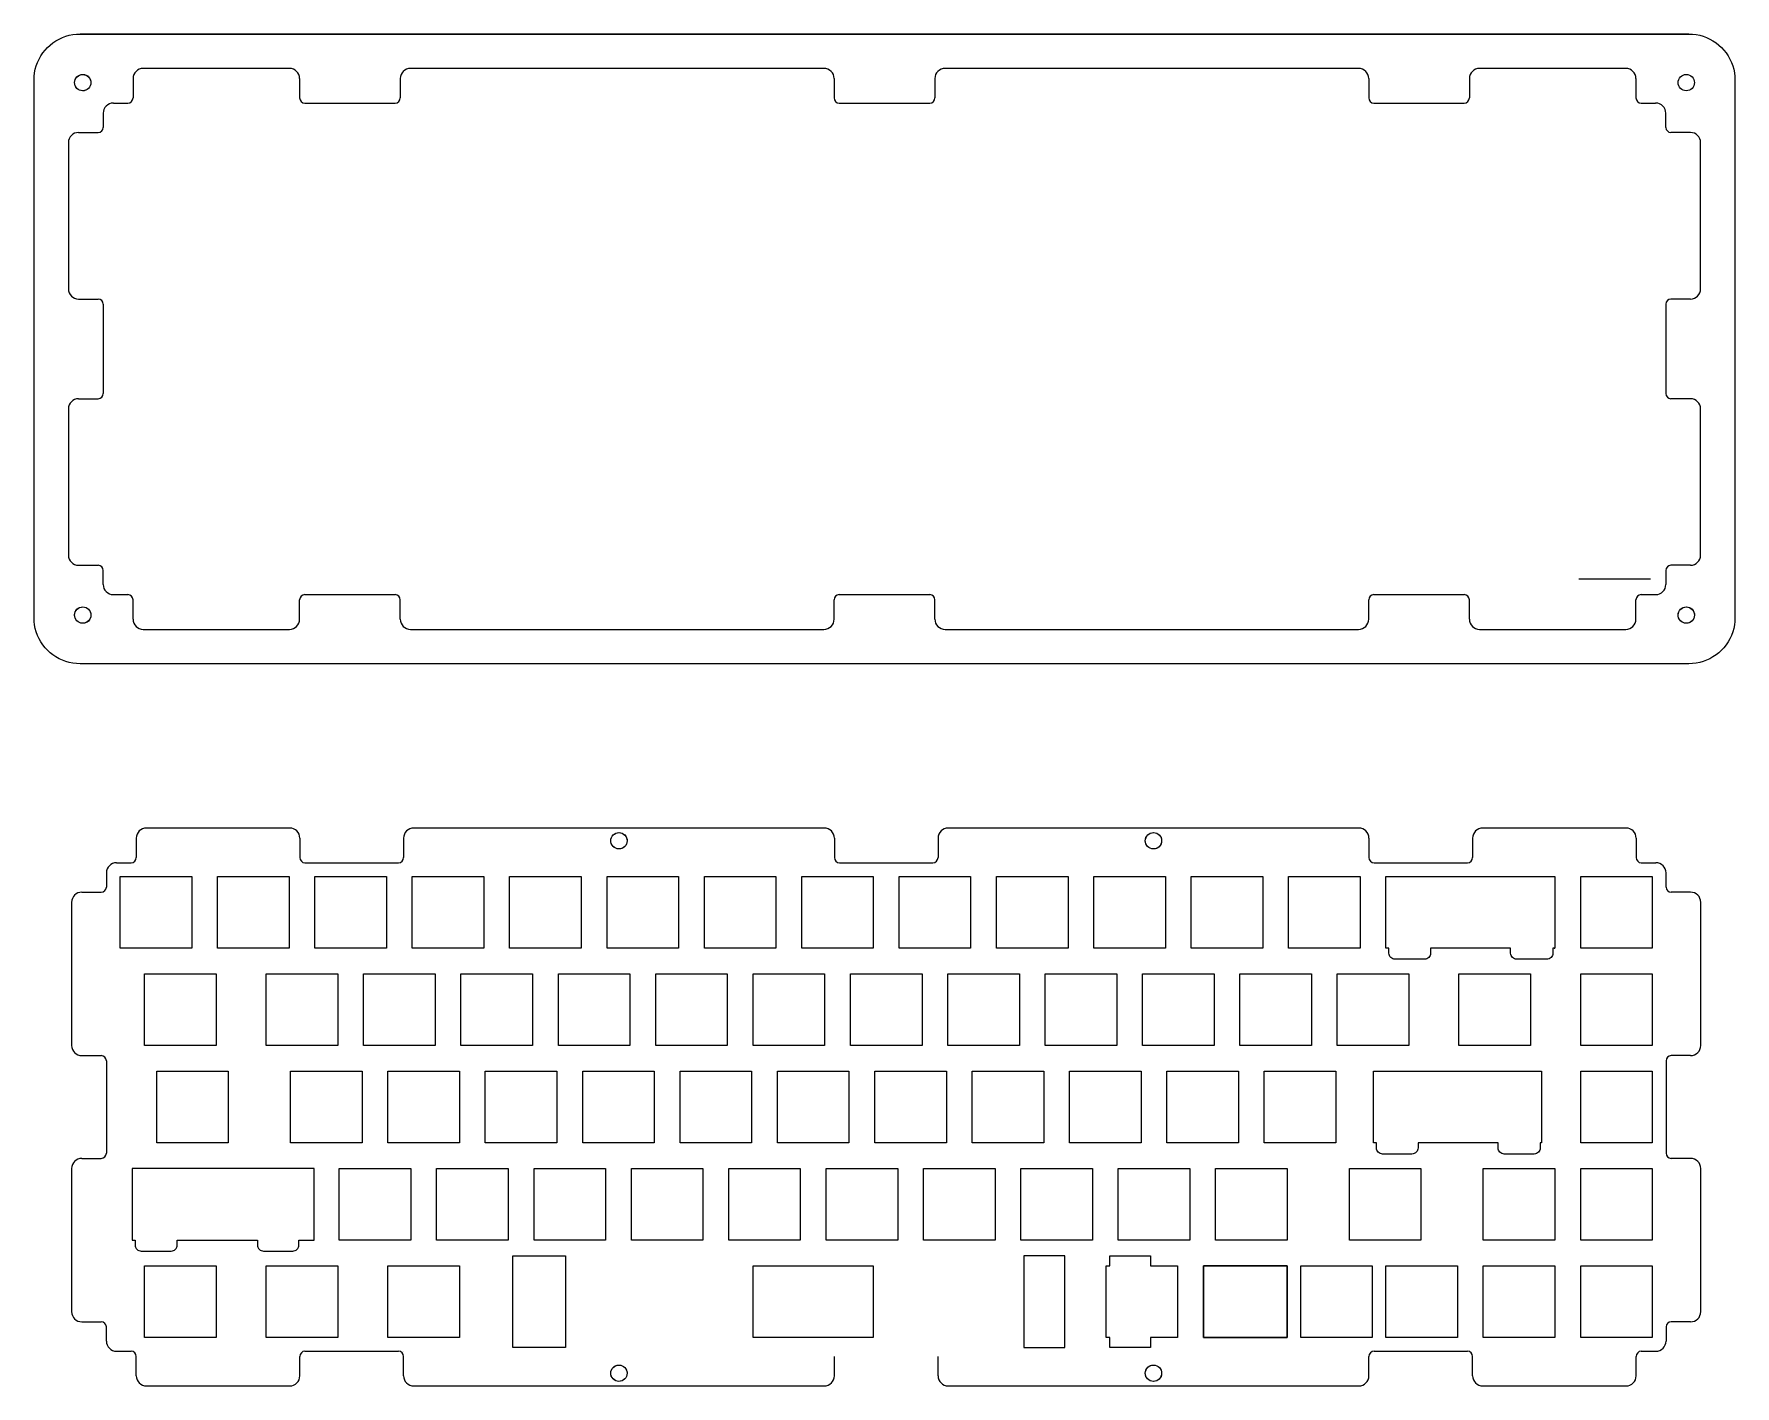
# Model space of a CAD drawing. Header units: inches. Extents: x -761 to 1468, y 32 to 1112.
# Drawn here: x 1134.7 to 1467.5, y 305.4 to 570 of the extents above; entities that cross this region are included whole.
import ezdxf

# ---------------------------------------------------------------- set-up
doc = ezdxf.new("R2010")
doc.units = ezdxf.units.IN
doc.header["$MEASUREMENT"] = 0

msp = doc.modelspace()

# ---------------------------------------------------------------- linework, layer by layer
at = {"color": 0}
for p, q in [((1139.65, 568.99), (1140.29, 569.29)), ((1140.29, 569.29), (1140.96, 569.53)), ((1140.96, 569.53), (1141.64, 569.72)), ((1141.64, 569.72), (1142.33, 569.86)), ((1142.33, 569.86), (1143.03, 569.94)), ((1143.03, 569.94), (1143.74, 569.97)), ((1143.74, 569.97), (1458.54, 569.97)), ((1458.54, 569.97), (1459.25, 569.94)), ((1459.25, 569.94), (1459.95, 569.86)), ((1459.95, 569.86), (1460.64, 569.72)), ((1460.64, 569.72), (1461.32, 569.53)), ((1461.32, 569.53), (1461.99, 569.29)), ((1461.99, 569.29), (1462.63, 568.99)), ((1136.07, 565.67), (1136.46, 566.26)), ((1136.46, 566.26), (1136.9, 566.82)), ((1136.9, 566.82), (1137.38, 567.33)), ((1137.38, 567.33), (1137.89, 567.81)), ((1137.89, 567.81), (1138.45, 568.25)), ((1138.45, 568.25), (1139.04, 568.64)), ((1139.04, 568.64), (1139.65, 568.99)), ((1462.63, 568.99), (1463.24, 568.64)), ((1463.24, 568.64), (1463.83, 568.25)), ((1463.83, 568.25), (1464.39, 567.81)), ((1464.39, 567.81), (1464.9, 567.33)), ((1464.9, 567.33), (1465.38, 566.82)), ((1465.38, 566.82), (1465.82, 566.26)), ((1465.82, 566.26), (1466.22, 565.67)), ((1134.85, 562.38), (1134.99, 563.07)), ((1134.99, 563.07), (1135.18, 563.75)), ((1135.18, 563.75), (1135.43, 564.42)), ((1135.43, 564.42), (1135.72, 565.06)), ((1135.72, 565.06), (1136.07, 565.67)), ((1466.22, 565.67), (1466.56, 565.06)), ((1466.56, 565.06), (1466.86, 564.42)), ((1466.86, 564.42), (1467.1, 563.75)), ((1467.1, 563.75), (1467.29, 563.07)), ((1467.29, 563.07), (1467.43, 562.38)), ((1134.74, 560.97), (1134.77, 561.68)), ((1134.74, 455.72), (1134.74, 560.97)), ((1134.77, 561.68), (1134.85, 562.38)), ((1467.43, 562.38), (1467.51, 561.68)), ((1467.51, 561.68), (1467.54, 560.97)), ((1467.54, 560.97), (1467.54, 455.72)), ((1451.01, 463.25), (1437.02, 463.25)), ((1134.77, 455.01), (1134.74, 455.72)), ((1134.85, 454.31), (1134.77, 455.01)), ((1134.99, 453.62), (1134.85, 454.31)), ((1135.18, 452.94), (1134.99, 453.62)), ((1135.43, 452.27), (1135.18, 452.94)), ((1467.1, 452.94), (1466.86, 452.27)), ((1467.29, 453.62), (1467.1, 452.94)), ((1467.43, 454.31), (1467.29, 453.62)), ((1467.51, 455.01), (1467.43, 454.31)), ((1467.54, 455.72), (1467.51, 455.01)), ((1135.72, 451.63), (1135.43, 452.27)), ((1136.07, 451.02), (1135.72, 451.63)), ((1136.46, 450.43), (1136.07, 451.02)), ((1136.9, 449.87), (1136.46, 450.43)), ((1137.38, 449.36), (1136.9, 449.87)), ((1137.89, 448.88), (1137.38, 449.36)), ((1464.9, 449.36), (1464.39, 448.88)), ((1465.38, 449.87), (1464.9, 449.36)), ((1465.82, 450.43), (1465.38, 449.87)), ((1466.22, 451.02), (1465.82, 450.43)), ((1466.56, 451.63), (1466.22, 451.02)), ((1466.86, 452.27), (1466.56, 451.63)), ((1138.45, 448.44), (1137.89, 448.88)), ((1139.04, 448.05), (1138.45, 448.44)), ((1139.65, 447.7), (1139.04, 448.05)), ((1140.29, 447.4), (1139.65, 447.7)), ((1140.96, 447.16), (1140.29, 447.4)), ((1141.64, 446.97), (1140.96, 447.16)), ((1142.33, 446.83), (1141.64, 446.97)), ((1143.03, 446.75), (1142.33, 446.83)), ((1143.74, 446.72), (1143.03, 446.75)), ((1458.54, 446.72), (1143.74, 446.72)), ((1459.25, 446.75), (1458.54, 446.72)), ((1459.95, 446.83), (1459.25, 446.75)), ((1460.64, 446.97), (1459.95, 446.83)), ((1461.32, 447.16), (1460.64, 446.97)), ((1461.99, 447.4), (1461.32, 447.16)), ((1462.63, 447.7), (1461.99, 447.4)), ((1463.24, 448.05), (1462.63, 447.7)), ((1463.83, 448.44), (1463.24, 448.05)), ((1464.39, 448.88), (1463.83, 448.44)), ((1151.6, 405.08), (1165.6, 405.08)), ((1151.6, 391.08), (1151.6, 405.08)), ((1165.6, 405.08), (1165.6, 391.08)), ((1170.65, 405.08), (1184.65, 405.08)), ((1170.65, 391.08), (1170.65, 405.08)), ((1184.65, 405.08), (1184.65, 391.08)), ((1189.7, 405.08), (1203.7, 405.08)), ((1189.7, 391.08), (1189.7, 405.08)), ((1203.7, 405.08), (1203.7, 391.08)), ((1208.75, 405.08), (1222.75, 405.08)), ((1208.75, 391.08), (1208.75, 405.08)), ((1222.75, 405.08), (1222.75, 391.08)), ((1227.8, 405.08), (1241.8, 405.08)), ((1227.8, 391.08), (1227.8, 405.08)), ((1241.8, 405.08), (1241.8, 391.08)), ((1246.85, 405.08), (1260.85, 405.08)), ((1246.85, 391.08), (1246.85, 405.08)), ((1260.85, 405.08), (1260.85, 391.08)), ((1265.9, 405.08), (1279.9, 405.08)), ((1265.9, 391.08), (1265.9, 405.08)), ((1279.9, 405.08), (1279.9, 391.08)), ((1284.95, 405.08), (1298.95, 405.08)), ((1284.95, 391.08), (1284.95, 405.08)), ((1298.95, 405.08), (1298.95, 391.08)), ((1304, 405.08), (1318, 405.08)), ((1304, 391.08), (1304, 405.08)), ((1318, 405.08), (1318, 391.08)), ((1323.05, 405.08), (1337.05, 405.08)), ((1323.05, 391.08), (1323.05, 405.08)), ((1337.05, 405.08), (1337.05, 391.08)), ((1342.1, 405.08), (1356.1, 405.08)), ((1342.1, 391.08), (1342.1, 405.08)), ((1356.1, 405.08), (1356.1, 391.08)), ((1361.15, 405.08), (1375.15, 405.08)), ((1361.15, 391.08), (1361.15, 405.08)), ((1375.15, 405.08), (1375.15, 391.08)), ((1380.2, 405.08), (1394.2, 405.08)), ((1380.2, 391.08), (1380.2, 405.08)), ((1394.2, 405.08), (1394.2, 391.08)), ((1394.2, 405.08), (1394.2, 391.08)), ((1399.25, 405.08), (1432.3, 405.08)), ((1399.25, 391.08), (1399.25, 405.08)), ((1432.3, 405.08), (1432.3, 391.08)), ((1437.35, 405.08), (1451.35, 405.08)), ((1437.35, 391.08), (1437.35, 405.08)), ((1451.35, 405.08), (1451.35, 391.08)), ((1451.35, 405.08), (1451.35, 391.08)), ((1165.6, 391.08), (1151.6, 391.08)), ((1184.65, 391.08), (1170.65, 391.08)), ((1203.7, 391.08), (1189.7, 391.08)), ((1222.75, 391.08), (1208.75, 391.08)), ((1241.8, 391.08), (1227.8, 391.08)), ((1260.85, 391.08), (1246.85, 391.08)), ((1279.9, 391.08), (1265.9, 391.08)), ((1298.95, 391.08), (1284.95, 391.08)), ((1318, 391.08), (1304, 391.08)), ((1337.05, 391.08), (1323.05, 391.08)), ((1356.1, 391.08), (1342.1, 391.08)), ((1375.15, 391.08), (1361.15, 391.08)), ((1394.2, 391.08), (1380.2, 391.08)), ((1394.2, 391.08), (1380.2, 391.08)), ((1451.35, 391.08), (1437.35, 391.08)), ((1451.35, 391.08), (1437.35, 391.08)), ((1156.37, 386.03), (1170.37, 386.03)), ((1156.37, 372.03), (1156.37, 386.03)), ((1170.37, 386.03), (1170.37, 372.03)), ((1180.18, 386.03), (1194.18, 386.03)), ((1180.18, 372.03), (1180.18, 386.03)), ((1194.18, 386.03), (1194.18, 372.03)), ((1199.23, 386.03), (1213.23, 386.03)), ((1199.23, 372.03), (1199.23, 386.03)), ((1213.23, 386.03), (1213.23, 372.03)), ((1218.28, 386.03), (1232.28, 386.03)), ((1218.28, 372.03), (1218.28, 386.03)), ((1232.28, 386.03), (1232.28, 372.03)), ((1237.33, 386.03), (1251.33, 386.03)), ((1237.33, 372.03), (1237.33, 386.03)), ((1251.33, 386.03), (1251.33, 372.03)), ((1256.38, 386.03), (1270.38, 386.03)), ((1256.38, 372.03), (1256.38, 386.03)), ((1270.38, 386.03), (1270.38, 372.03)), ((1275.43, 386.03), (1289.43, 386.03)), ((1275.43, 372.03), (1275.43, 386.03)), ((1289.43, 386.03), (1289.43, 372.03)), ((1294.48, 386.03), (1308.48, 386.03)), ((1294.48, 372.03), (1294.48, 386.03)), ((1308.48, 386.03), (1308.48, 372.03)), ((1313.53, 386.03), (1327.53, 386.03)), ((1313.53, 372.03), (1313.53, 386.03)), ((1327.53, 386.03), (1327.53, 372.03)), ((1332.58, 386.03), (1346.58, 386.03)), ((1332.58, 372.03), (1332.58, 386.03)), ((1346.58, 386.03), (1346.58, 372.03)), ((1351.63, 386.03), (1365.63, 386.03)), ((1351.63, 372.03), (1351.63, 386.03)), ((1365.63, 386.03), (1365.63, 372.03)), ((1370.68, 386.03), (1384.68, 386.03)), ((1370.68, 372.03), (1370.68, 386.03)), ((1384.68, 386.03), (1384.68, 372.03)), ((1389.73, 386.03), (1403.73, 386.03)), ((1389.73, 372.03), (1389.73, 386.03)), ((1403.73, 386.03), (1403.73, 372.03)), ((1437.35, 386.03), (1451.35, 386.03)), ((1437.35, 372.03), (1437.35, 386.03)), ((1451.35, 386.03), (1451.35, 372.03)), ((1170.37, 372.03), (1156.37, 372.03)), ((1194.18, 372.03), (1180.18, 372.03)), ((1213.23, 372.03), (1199.23, 372.03)), ((1232.28, 372.03), (1218.28, 372.03)), ((1251.33, 372.03), (1237.33, 372.03)), ((1270.38, 372.03), (1256.38, 372.03)), ((1289.43, 372.03), (1275.43, 372.03)), ((1308.48, 372.03), (1294.48, 372.03)), ((1327.53, 372.03), (1313.53, 372.03)), ((1346.58, 372.03), (1332.58, 372.03)), ((1365.63, 372.03), (1351.63, 372.03)), ((1384.68, 372.03), (1370.68, 372.03)), ((1403.73, 372.03), (1389.73, 372.03)), ((1451.35, 372.03), (1437.35, 372.03)), ((1158.75, 366.98), (1172.75, 366.98)), ((1158.75, 352.98), (1158.75, 366.98)), ((1172.75, 366.98), (1172.75, 352.98)), ((1184.94, 366.98), (1198.94, 366.98)), ((1184.94, 352.98), (1184.94, 366.98)), ((1198.94, 366.98), (1198.94, 352.98)), ((1203.99, 366.98), (1217.99, 366.98)), ((1203.99, 352.98), (1203.99, 366.98)), ((1217.99, 366.98), (1217.99, 352.98)), ((1223.04, 366.98), (1237.04, 366.98)), ((1223.04, 352.98), (1223.04, 366.98)), ((1237.04, 366.98), (1237.04, 352.98)), ((1242.09, 366.98), (1256.09, 366.98)), ((1242.09, 352.98), (1242.09, 366.98)), ((1256.09, 366.98), (1256.09, 352.98)), ((1261.14, 366.98), (1275.14, 366.98)), ((1261.14, 352.98), (1261.14, 366.98)), ((1275.14, 366.98), (1275.14, 352.98)), ((1280.19, 366.98), (1294.19, 366.98)), ((1280.19, 352.98), (1280.19, 366.98)), ((1294.19, 366.98), (1294.19, 352.98)), ((1299.24, 366.98), (1313.24, 366.98)), ((1299.24, 352.98), (1299.24, 366.98)), ((1313.24, 366.98), (1313.24, 352.98)), ((1318.29, 366.98), (1332.29, 366.98)), ((1318.29, 352.98), (1318.29, 366.98)), ((1332.29, 366.98), (1332.29, 352.98)), ((1337.34, 366.98), (1351.34, 366.98)), ((1337.34, 352.98), (1337.34, 366.98)), ((1351.34, 366.98), (1351.34, 352.98)), ((1356.39, 366.98), (1370.39, 366.98)), ((1356.39, 352.98), (1356.39, 366.98)), ((1370.39, 366.98), (1370.39, 352.98)), ((1375.44, 366.98), (1389.44, 366.98)), ((1375.44, 352.98), (1375.44, 366.98)), ((1389.44, 366.98), (1389.44, 352.98)), ((1437.35, 366.98), (1451.35, 366.98)), ((1437.35, 352.98), (1437.35, 366.98)), ((1451.35, 366.98), (1451.35, 352.98)), ((1172.75, 352.98), (1158.75, 352.98)), ((1198.94, 352.98), (1184.94, 352.98)), ((1217.99, 352.98), (1203.99, 352.98)), ((1237.04, 352.98), (1223.04, 352.98)), ((1256.09, 352.98), (1242.09, 352.98)), ((1275.14, 352.98), (1261.14, 352.98)), ((1294.19, 352.98), (1280.19, 352.98)), ((1313.24, 352.98), (1299.24, 352.98)), ((1332.29, 352.98), (1318.29, 352.98)), ((1351.34, 352.98), (1337.34, 352.98)), ((1370.39, 352.98), (1356.39, 352.98)), ((1389.44, 352.98), (1375.44, 352.98)), ((1420.4, 352.98), (1406.4, 352.98)), ((1451.35, 352.98), (1437.35, 352.98)), ((1213.52, 347.93), (1227.52, 347.93)), ((1213.52, 333.93), (1213.52, 347.93)), ((1227.52, 347.93), (1227.52, 333.93)), ((1232.57, 347.93), (1246.57, 347.93)), ((1232.57, 333.93), (1232.57, 347.93)), ((1246.57, 347.93), (1246.57, 333.93)), ((1251.62, 347.93), (1265.62, 347.93)), ((1251.62, 333.93), (1251.62, 347.93)), ((1265.62, 347.93), (1265.62, 333.93)), ((1270.67, 347.93), (1284.67, 347.93)), ((1270.67, 333.93), (1270.67, 347.93)), ((1284.67, 347.93), (1284.67, 333.93)), ((1289.72, 347.93), (1303.72, 347.93)), ((1289.72, 333.93), (1289.72, 347.93)), ((1303.72, 347.93), (1303.72, 333.93)), ((1308.77, 347.93), (1322.77, 347.93)), ((1308.77, 333.93), (1308.77, 347.93)), ((1322.77, 347.93), (1322.77, 333.93)), ((1327.82, 347.93), (1341.82, 347.93)), ((1327.82, 333.93), (1327.82, 347.93)), ((1341.82, 347.93), (1341.82, 333.93)), ((1346.87, 347.93), (1360.87, 347.93)), ((1346.87, 333.93), (1346.87, 347.93)), ((1360.87, 347.93), (1360.87, 333.93)), ((1365.92, 347.93), (1379.92, 347.93)), ((1365.92, 333.93), (1365.92, 347.93)), ((1379.92, 347.93), (1379.92, 333.93)), ((1392.11, 347.93), (1406.11, 347.93)), ((1392.11, 333.93), (1392.11, 347.93)), ((1406.11, 347.93), (1406.11, 333.93)), ((1418.3, 347.93), (1432.3, 347.93)), ((1418.3, 333.93), (1418.3, 347.93)), ((1432.3, 347.93), (1432.3, 333.93)), ((1437.35, 347.93), (1451.35, 347.93)), ((1437.35, 333.93), (1437.35, 347.93)), ((1451.35, 347.93), (1451.35, 333.93)), ((1227.52, 333.93), (1213.52, 333.93)), ((1246.57, 333.93), (1232.57, 333.93)), ((1265.62, 333.93), (1251.62, 333.93)), ((1284.67, 333.93), (1270.67, 333.93)), ((1303.72, 333.93), (1289.72, 333.93)), ((1322.77, 333.93), (1308.77, 333.93)), ((1341.82, 333.93), (1327.82, 333.93)), ((1360.87, 333.93), (1346.87, 333.93)), ((1379.92, 333.93), (1365.92, 333.93)), ((1406.11, 333.93), (1392.11, 333.93)), ((1432.3, 333.93), (1418.3, 333.93)), ((1451.35, 333.93), (1437.35, 333.93)), ((1156.37, 328.88), (1170.37, 328.88)), ((1156.37, 314.88), (1156.37, 328.88)), ((1170.37, 328.88), (1170.37, 314.88)), ((1180.18, 328.88), (1194.18, 328.88)), ((1180.18, 314.88), (1180.18, 328.88)), ((1194.18, 328.88), (1194.18, 314.88)), ((1203.99, 328.88), (1217.99, 328.88)), ((1203.99, 314.88), (1203.99, 328.88)), ((1217.99, 328.88), (1217.99, 314.88)), ((1275.43, 314.88), (1275.43, 328.88)), ((1344.48, 314.88), (1344.48, 328.88)), ((1358.48, 328.88), (1358.48, 314.88)), ((1363.53, 328.88), (1379.92, 328.88)), ((1363.53, 314.88), (1363.53, 328.88)), ((1379.92, 328.88), (1379.92, 314.88)), ((1382.58, 328.88), (1396.58, 328.88)), ((1382.58, 314.88), (1382.58, 328.88)), ((1396.58, 328.88), (1396.58, 314.88)), ((1399.25, 328.88), (1413.25, 328.88)), ((1399.25, 314.88), (1399.25, 328.88)), ((1413.25, 328.88), (1413.25, 314.88)), ((1418.3, 328.88), (1432.3, 328.88)), ((1418.3, 314.88), (1418.3, 328.88)), ((1432.3, 328.88), (1432.3, 314.88)), ((1437.35, 328.88), (1451.35, 328.88)), ((1437.35, 314.88), (1437.35, 328.88)), ((1451.35, 328.88), (1451.35, 314.88)), ((1170.37, 314.88), (1156.37, 314.88)), ((1194.18, 314.88), (1180.18, 314.88)), ((1217.99, 314.88), (1203.99, 314.88)), ((1379.92, 314.88), (1363.53, 314.88)), ((1396.58, 314.88), (1382.58, 314.88)), ((1413.25, 314.88), (1399.25, 314.88)), ((1432.3, 314.88), (1418.3, 314.88)), ((1451.35, 314.88), (1437.35, 314.88))]:
    msp.add_line(p, q, dxfattribs=at)
at = {"linetype": 'Continuous'}
for p, q in [((1458.54, 569.97), (1143.74, 569.97)), ((1184.71, 563.25), (1156.11, 563.25)), ((1289.29, 563.25), (1208.4, 563.25)), ((1393.88, 563.25), (1312.99, 563.25)), ((1446.17, 563.25), (1417.57, 563.25)), ((1154.11, 561.25), (1154.11, 557.45)), ((1186.71, 561.25), (1186.71, 557.45)), ((1206.4, 561.25), (1206.4, 557.45)), ((1291.29, 561.25), (1291.29, 557.45)), ((1310.99, 561.25), (1310.99, 557.45)), ((1395.88, 561.25), (1395.88, 557.45)), ((1415.57, 561.25), (1415.57, 557.45)), ((1448.17, 561.25), (1448.17, 557.45)), ((1150.27, 556.45), (1153.11, 556.45)), ((1187.71, 556.45), (1205.4, 556.45)), ((1292.29, 556.45), (1309.99, 556.45)), ((1396.88, 556.45), (1414.57, 556.45)), ((1449.17, 556.45), (1452.02, 556.45)), ((1148.27, 554.45), (1148.27, 551.7)), ((1454.02, 551.7), (1454.02, 554.45)), ((1143.47, 550.7), (1147.27, 550.7)), ((1458.82, 550.7), (1455.02, 550.7)), ((1141.47, 548.7), (1141.47, 520.1)), ((1460.82, 520.1), (1460.82, 548.7)), ((1143.47, 518.1), (1147.27, 518.1)), ((1148.27, 517.1), (1148.27, 499.6)), ((1454.02, 517.1), (1454.02, 499.6)), ((1458.82, 518.1), (1455.02, 518.1)), ((1141.47, 496.6), (1141.47, 468)), ((1143.47, 498.6), (1147.27, 498.6)), ((1458.82, 498.6), (1455.02, 498.6)), ((1460.82, 468), (1460.82, 496.6)), ((1143.47, 466), (1147.27, 466)), ((1458.82, 466), (1455.02, 466)), ((1148.27, 462.25), (1148.27, 465)), ((1454.02, 465), (1454.02, 462.25)), ((1150.27, 460.25), (1153.11, 460.25)), ((1187.71, 460.25), (1205.4, 460.25)), ((1292.29, 460.25), (1309.99, 460.25)), ((1396.88, 460.25), (1414.57, 460.25)), ((1449.17, 460.25), (1452.02, 460.25)), ((1154.11, 455.45), (1154.11, 459.25)), ((1186.71, 455.45), (1186.71, 459.25)), ((1206.4, 455.45), (1206.4, 459.25)), ((1291.29, 455.45), (1291.29, 459.25)), ((1310.99, 455.45), (1310.99, 459.25)), ((1395.88, 455.45), (1395.88, 459.25)), ((1415.57, 455.45), (1415.57, 459.25)), ((1448.17, 455.45), (1448.17, 459.25)), ((1156.11, 453.45), (1184.71, 453.45)), ((1208.4, 453.45), (1289.29, 453.45)), ((1312.99, 453.45), (1393.88, 453.45)), ((1417.57, 453.45), (1446.17, 453.45)), ((1184.75, 414.58), (1156.75, 414.58)), ((1289.33, 414.58), (1209.04, 414.58)), ((1393.92, 414.58), (1313.62, 414.58)), ((1446.21, 414.58), (1418.21, 414.58)), ((1154.75, 412.58), (1154.75, 408.78)), ((1186.75, 412.58), (1186.75, 408.78)), ((1207.04, 412.58), (1207.04, 408.78)), ((1291.33, 412.58), (1291.33, 408.78)), ((1311.62, 412.58), (1311.62, 408.78)), ((1395.92, 412.58), (1395.92, 408.78)), ((1416.21, 412.58), (1416.21, 408.78)), ((1448.21, 412.58), (1448.21, 408.78)), ((1150.9, 407.78), (1153.75, 407.78)), ((1187.75, 407.78), (1206.04, 407.78)), ((1292.33, 407.78), (1310.62, 407.78)), ((1396.92, 407.78), (1415.21, 407.78)), ((1449.21, 407.78), (1452.05, 407.78)), ((1148.9, 405.78), (1148.9, 403.03)), ((1454.05, 403.03), (1454.05, 405.78)), ((1142.1, 400.03), (1142.1, 372.03)), ((1144.1, 402.03), (1147.9, 402.03)), ((1458.85, 402.03), (1455.05, 402.03)), ((1460.85, 372.03), (1460.85, 400.03)), ((1144.1, 370.03), (1147.9, 370.03)), ((1458.85, 370.03), (1455.05, 370.03)), ((1148.9, 369.03), (1148.9, 350.93)), ((1454.05, 369.03), (1454.05, 350.93)), ((1144.1, 349.93), (1147.9, 349.93)), ((1458.85, 349.93), (1455.05, 349.93)), ((1142.1, 347.93), (1142.1, 319.93)), ((1460.85, 319.93), (1460.85, 347.93)), ((1228.43, 330.88), (1238.7, 330.88)), ((1228.43, 312.88), (1228.43, 330.88)), ((1238.7, 330.88), (1238.7, 312.88)), ((1345.2, 328.88), (1345.2, 330.88)), ((1345.2, 330.88), (1353.2, 330.88)), ((1353.2, 330.88), (1353.2, 328.88)), ((1275.43, 328.88), (1298.95, 328.88)), ((1275.43, 314.88), (1275.43, 328.88)), ((1298.95, 328.88), (1298.95, 314.88)), ((1344.48, 328.88), (1345.2, 328.88)), ((1344.48, 314.88), (1344.48, 328.88)), ((1353.2, 328.88), (1358.48, 328.88)), ((1358.48, 328.88), (1358.48, 314.88)), ((1363.53, 328.88), (1363.53, 314.88)), ((1379.92, 328.88), (1363.53, 328.88)), ((1379.92, 314.88), (1379.92, 328.88)), ((1144.1, 317.93), (1147.9, 317.93)), ((1148.9, 314.18), (1148.9, 316.93)), ((1454.05, 316.93), (1454.05, 314.18)), ((1458.85, 317.93), (1455.05, 317.93)), ((1238.7, 312.88), (1228.43, 312.88)), ((1298.95, 314.88), (1275.43, 314.88)), ((1345.2, 314.88), (1344.48, 314.88)), ((1345.2, 312.88), (1345.2, 314.88)), ((1353.2, 312.88), (1345.2, 312.88)), ((1358.48, 314.88), (1353.2, 314.88)), ((1353.2, 314.88), (1353.2, 312.88)), ((1363.53, 314.88), (1379.92, 314.88)), ((1150.9, 312.18), (1153.75, 312.18)), ((1154.75, 307.38), (1154.75, 311.18)), ((1186.75, 307.38), (1186.75, 311.18)), ((1187.75, 312.18), (1206.04, 312.18)), ((1207.04, 312.18), (1207.04, 312.18)), ((1207.04, 307.38), (1207.04, 311.18)), ((1291.33, 307.38), (1291.33, 311.18)), ((1311.62, 307.38), (1311.62, 311.18)), ((1395.92, 307.38), (1395.92, 311.18)), ((1396.92, 312.18), (1415.21, 312.18)), ((1416.21, 307.38), (1416.21, 311.18)), ((1448.21, 307.38), (1448.21, 311.18)), ((1449.21, 312.18), (1452.05, 312.18)), ((1156.75, 305.38), (1184.75, 305.38)), ((1209.04, 305.38), (1289.33, 305.38)), ((1313.62, 305.38), (1393.92, 305.38)), ((1418.21, 305.38), (1446.21, 305.38))]:
    msp.add_line(p, q, dxfattribs=at)
msp.add_line((1432.15, 391.08), (1432.3, 391.08))
for points in [[(1423.65, 391.08), (1407.99, 391.08), (1407.99, 390.08, -0.414214), (1406.79, 388.88), (1401.04, 388.88, -0.414214), (1399.84, 390.08), (1399.84, 391.08), (1399.25, 391.08), (1399.25, 405.08), (1432.3, 405.08), (1432.3, 391.08), (1431.9, 391.08), (1431.9, 390.08, -0.414214), (1430.7, 388.88), (1424.85, 388.88, -0.414214), (1423.65, 390.08)], [(1421.2, 352.98), (1405.54, 352.98), (1405.54, 351.98, -0.414214), (1404.34, 350.78), (1398.59, 350.78, -0.414214), (1397.39, 351.98), (1397.39, 352.98), (1396.81, 352.98), (1396.81, 366.98), (1429.7, 366.98), (1429.7, 352.98), (1429.45, 352.98), (1429.45, 351.98, -0.414214), (1428.25, 350.78), (1422.4, 350.78, -0.414214), (1421.2, 351.98)], [(1178.46, 333.93), (1178.46, 332.98, 0.414214), (1179.66, 331.78), (1185.37, 331.78, 0.414214), (1186.57, 332.98), (1186.57, 333.93), (1189.54, 333.93), (1189.54, 347.93), (1153.95, 347.93), (1153.95, 333.93), (1154.52, 333.93), (1154.52, 332.98, 0.414214), (1155.72, 331.78), (1161.58, 331.78, 0.414214), (1162.78, 332.98), (1162.78, 333.93)]]:
    msp.add_lwpolyline(points, format="xyb", close=True)
at = {"color": 0}
for points in [[(1427.54, 386.03), (1427.54, 372.03), (1413.54, 372.03), (1413.54, 386.03)], [(1208.47, 347.93), (1208.47, 333.93), (1194.47, 333.93), (1194.47, 347.93)]]:
    msp.add_lwpolyline(points, close=True, dxfattribs=at)
at = {"linetype": 'Continuous'}
msp.add_lwpolyline([(1328.43, 330.88), (1328.43, 312.88), (1336.43, 312.88), (1336.43, 330.88)], close=True, dxfattribs=at)
for centre in [(1144.27, 560.45), (1458.02, 560.45), (1144.27, 456.25), (1458.02, 456.25), (1249.19, 412.08), (1353.77, 412.08), (1249.19, 307.88), (1353.77, 307.88)]:
    msp.add_circle(centre, 1.6, dxfattribs=at)
for centre, radius, start, end in [((1156.11, 561.25), 2, 90, 180), ((1184.71, 561.25), 2, 0, 90), ((1208.4, 561.25), 2, 90, 180), ((1289.29, 561.25), 2, 0, 90), ((1312.99, 561.25), 2, 90, 180), ((1393.88, 561.25), 2, 0, 90), ((1417.57, 561.25), 2, 90, 180), ((1446.17, 561.25), 2, 0, 90), ((1150.27, 554.45), 2, 90, 180), ((1153.11, 557.45), 1, 270, 0), ((1187.71, 557.45), 1, 180, 270), ((1205.4, 557.45), 1, 270, 0), ((1292.29, 557.45), 1, 180, 270), ((1309.99, 557.45), 1, 270, 0), ((1396.88, 557.45), 1, 180, 270), ((1414.57, 557.45), 1, 270, 0), ((1449.17, 557.45), 1, 180, 270), ((1452.02, 554.45), 2, 0, 90), ((1143.47, 548.7), 2, 90, 180), ((1147.27, 551.7), 1, 270, 0), ((1455.02, 551.7), 1, 180, 270), ((1458.82, 548.7), 2, 0, 90), ((1143.47, 520.1), 2, 180, 270), ((1458.82, 520.1), 2, 270, 0), ((1147.27, 517.1), 1, 0, 90), ((1455.02, 517.1), 1, 90, 180), ((1147.27, 499.6), 1, 270, 0), ((1455.02, 499.6), 1, 180, 270), ((1143.47, 496.6), 2, 90, 180), ((1458.82, 496.6), 2, 0, 90), ((1143.47, 468), 2, 180, 270), ((1147.27, 465), 1, 0, 90), ((1455.02, 465), 1, 90, 180), ((1458.82, 468), 2, 270, 0), ((1150.27, 462.25), 2, 180, 270), ((1153.11, 459.25), 1, 0, 90), ((1187.71, 459.25), 1, 90, 180), ((1205.4, 459.25), 1, 0, 90), ((1292.29, 459.25), 1, 90, 180), ((1309.99, 459.25), 1, 0, 90), ((1396.88, 459.25), 1, 90, 180), ((1414.57, 459.25), 1, 0, 90), ((1449.17, 459.25), 1, 90, 180), ((1452.02, 462.25), 2, 270, 0), ((1156.11, 455.45), 2, 180, 270), ((1184.71, 455.45), 2, 270, 0), ((1208.4, 455.45), 2, 180, 270), ((1289.29, 455.45), 2, 270, 0), ((1312.99, 455.45), 2, 180, 270), ((1393.88, 455.45), 2, 270, 0), ((1417.57, 455.45), 2, 180, 270), ((1446.17, 455.45), 2, 270, 0), ((1156.75, 412.58), 2, 90, 180), ((1184.75, 412.58), 2, 0, 90), ((1209.04, 412.58), 2, 90, 180), ((1289.33, 412.58), 2, 0, 90), ((1313.62, 412.58), 2, 90, 180), ((1393.92, 412.58), 2, 0, 90), ((1418.21, 412.58), 2, 90, 180), ((1446.21, 412.58), 2, 0, 90), ((1150.9, 405.78), 2, 90, 180), ((1153.75, 408.78), 1, 270, 0), ((1187.75, 408.78), 1, 180, 270), ((1206.04, 408.78), 1, 270, 0), ((1292.33, 408.78), 1, 180, 270), ((1310.62, 408.78), 1, 270, 0), ((1396.92, 408.78), 1, 180, 270), ((1415.21, 408.78), 1, 270, 0), ((1449.21, 408.78), 1, 180, 270), ((1452.05, 405.78), 2, 0, 90), ((1147.9, 403.03), 1, 270, 0), ((1455.05, 403.03), 1, 180, 270), ((1144.1, 400.03), 2, 90, 180), ((1458.85, 400.03), 2, 0, 90), ((1144.1, 372.03), 2, 180, 270), ((1147.9, 369.03), 1, 0, 90), ((1455.05, 369.03), 1, 90, 180), ((1458.85, 372.03), 2, 270, 0), ((1144.1, 347.93), 2, 90, 180), ((1147.9, 350.93), 1, 270, 0), ((1455.05, 350.93), 1, 180, 270), ((1458.85, 347.93), 2, 0, 90), ((1144.1, 319.93), 2, 180, 270), ((1458.85, 319.93), 2, 270, 0), ((1147.9, 316.93), 1, 0, 90), ((1455.05, 316.93), 1, 90, 180), ((1150.9, 314.18), 2, 180, 270), ((1452.05, 314.18), 2, 270, 0), ((1153.75, 311.18), 1, 0, 90), ((1187.75, 311.18), 1, 90, 180), ((1206.04, 311.18), 1, 0, 90), ((1396.92, 311.18), 1, 90, 180), ((1415.21, 311.18), 1, 0, 90), ((1449.21, 311.18), 1, 90, 180), ((1156.75, 307.38), 2, 180, 270), ((1184.75, 307.38), 2, 270, 0), ((1209.04, 307.38), 2, 180, 270), ((1289.33, 307.38), 2, 270, 0), ((1313.62, 307.38), 2, 180, 270), ((1393.92, 307.38), 2, 270, 0), ((1418.21, 307.38), 2, 180, 270), ((1446.21, 307.38), 2, 270, 0)]:
    msp.add_arc(centre, radius, start, end, dxfattribs=at)
for centre in [(1144.27, 560.45), (1144.27, 456.25), (1458.02, 456.25), (1249.19, 412.08), (1353.77, 412.08), (1249.19, 307.88), (1353.77, 307.88)]:
    msp.add_ellipse(centre, major_axis=(-1.1, 1.16), ratio=1, dxfattribs=at)

doc.saveas('drawing.dxf')
